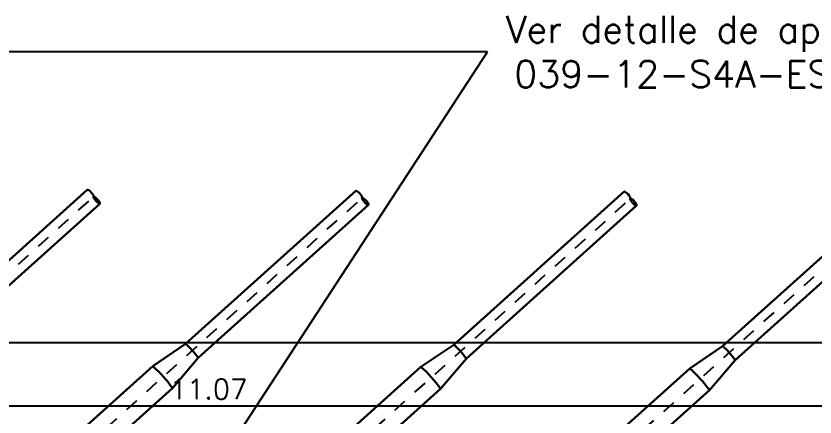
# Model space of a CAD drawing. Header units: metres. Extents: x 1080427 to 1081241, y 976768 to 977288.
# Drawn here: x 1080730.1 to 1080736.06, y 977075.63 to 977078.62 of the extents above; entities that cross this region are included whole.
import ezdxf
from ezdxf import colors
from ezdxf.entities.mleader import LeaderData, LeaderLine
from ezdxf.math import Vec2, Vec3

# ---------------------------------------------------------------- set-up
doc = ezdxf.new("R2010")
doc.units = ezdxf.units.M
doc.header["$LTSCALE"] = 25.4
doc.linetypes.add('DASHDOT', pattern=[1, 0.5, -0.25, 0, -0.25])
for name, color, linetype, lineweight in [('COTACIM', 20, 'Continuous', 5), ('DUCTO', 142, 'Continuous', 30), ('PLATINA', 54, 'Continuous', 30)]:
    doc.layers.add(name, color=color, linetype=linetype, lineweight=lineweight)
doc.layers.add('DIMCONTRAPESO', color=1, linetype='Continuous')
doc.layers.add('EJECABLES', color=203, linetype='DASHDOT')
doc.styles.add('romans', font='romans.shx')
doc.dimstyles.new('Copy 75', dxfattribs={"dimtxt": 0.15, "dimasz": 0.15, "dimexe": 0.05, "dimexo": 0.05, "dimgap": 0.05, "dimtad": 1, "dimzin": 0, "dimdsep": 46, "dimtxsty": 'romans', "dimcen": 0.002, "dimclrd": 1, "dimclre": 1, "dimclrt": 3, "dimadec": 4, "dimazin": 0, "dimtfac": 1, "dimtofl": 0, "dimtmove": 1, "dimatfit": 3, "dimfxl": 1, "dimtolj": 1, "dimtzin": 0, "dimarcsym": 1})

# ---------------------------------------------------------------- blocks, each defined once
blk = doc.blocks.new('*D128')
at = {"layer": 'Defpoints', "color": 0, "transparency": 16777216}
for p in [(1080737.072174825, 977076.1868018586), (1080720.072115998, 977074.930339684), (1080737.072174825, 977074.880339684)]:
    blk.add_point(p, dxfattribs=at)
at = {"layer": 'DIMCONTRAPESO', "color": 1, "lineweight": -2, "transparency": 16777216}
for p, q in [((1080720.072115998, 977074.980339684), (1080720.072115998, 977076.2368018586)), ((1080720.222115998, 977076.1868018586), (1080736.922174826, 977076.1868018586)), ((1080737.072174825, 977074.930339684), (1080737.072174825, 977076.2368018586))]:
    blk.add_line(p, q, dxfattribs=at)
at = {"layer": 'DIMCONTRAPESO', "color": 1, "transparency": 16777216}
for points in [[(1080720.222115998, 977076.2118018586), (1080720.222115998, 977076.1618018586), (1080720.072115998, 977076.1868018586)], [(1080736.922174826, 977076.2118018586), (1080736.922174826, 977076.1618018586), (1080737.072174825, 977076.1868018586)]]:
    blk.add_solid(points, dxfattribs=at)
at = {"layer": 'DIMCONTRAPESO', "color": 3, "transparency": 16777216, "insert": (1080728.572145412, 977076.3118018586), "char_height": 0.15, "attachment_point": 5, "style": 'romans', "bg_fill": 3, "box_fill_scale": 1.1, "bg_fill_color": 256, "bg_fill_true_color": 13158600, "bg_fill_transparency": 0}
blk.add_mtext('\\A1;17.00', dxfattribs=at)
blk = doc.blocks.new('*D231')
at = {"layer": 'Defpoints', "color": 0, "transparency": 16777216}
for p in [(1080737.072174825, 977075.7138617919), (1080726.002063863, 977075.5552750548), (1080737.072174825, 977074.880339684)]:
    blk.add_point(p, dxfattribs=at)
at = {"layer": 'DIMCONTRAPESO', "color": 1, "lineweight": -2, "transparency": 16777216}
for p, q in [((1080726.002063863, 977075.6052750548), (1080726.002063863, 977075.7638617919)), ((1080726.152063862, 977075.7138617919), (1080736.922174826, 977075.7138617919)), ((1080737.072174825, 977074.930339684), (1080737.072174825, 977075.7638617919))]:
    blk.add_line(p, q, dxfattribs=at)
at = {"layer": 'DIMCONTRAPESO', "color": 1, "transparency": 16777216}
for points in [[(1080726.152063862, 977075.7388617919), (1080726.152063862, 977075.6888617919), (1080726.002063863, 977075.7138617919)], [(1080736.922174826, 977075.7388617919), (1080736.922174826, 977075.6888617919), (1080737.072174825, 977075.7138617919)]]:
    blk.add_solid(points, dxfattribs=at)
at = {"layer": 'DIMCONTRAPESO', "color": 3, "transparency": 16777216, "insert": (1080731.537119344, 977075.8388617919), "char_height": 0.15, "attachment_point": 5, "style": 'romans', "bg_fill": 3, "box_fill_scale": 1.1, "bg_fill_color": 256, "bg_fill_true_color": 13158600, "bg_fill_transparency": 0}
blk.add_mtext('\\A1;11.07', dxfattribs=at)
blk = doc.blocks.new('tir')
at = {"layer": 'DUCTO'}
for p, q in [((1080511.83638699, 977008.5160273126), (1080513.543043579, 977008.5161831364)), ((1080511.836907378, 977008.3760259475), (1080513.543032915, 977008.37618561))]:
    blk.add_line(p, q, dxfattribs=at)
for points in [[(1080505.733068108, 977008.5555077032), (1080511.543241181, 977008.5560056631)], [(1080511.543241181, 977008.5560056631), (1080511.836255565, 977008.5160272893)], [(1080511.543260036, 977008.3360056642), (1080511.836907378, 977008.3760308315)], [(1080505.733086963, 977008.3355077041), (1080511.543260036, 977008.3360056642)]]:
    blk.add_lwpolyline(points, dxfattribs=at)
for centre, radius, start, end in [((1080510.656986465, 977008.4459297067), 0.8930644645994985, 352.9297418690614, 7.080079153882643), ((1080511.251352555, 977008.4433042796), 0.5894066242695094, 353.4461152477661, 7.087410311340934)]:
    blk.add_arc(centre, radius, start, end, dxfattribs=at)
at = {"layer": 'DUCTO', "extrusion": (0, 0, -0.9999999999999999)}
blk.add_ellipse((1080513.542949842, 977008.481178864), major_axis=(1.748219530441295e-05, -0.03500717952941799), ratio=0.24420068418592, start_param=3.14808674122023, end_param=6.280903449001622, dxfattribs=at)
at = {"layer": 'DUCTO', "extrusion": (0, 0, -0.9999999999999998)}
blk.add_ellipse((1080513.54301544, 977008.4111786617), major_axis=(1.74751400463253e-05, -0.03499305174499892), ratio=0.2442992756047625, dxfattribs=at)
at = {"layer": 'EJECABLES', "ltscale": 0.008}
blk.add_lwpolyline([(1080505.360600902, 977008.4454757803), (1080513.540696156, 977008.4461768557)], dxfattribs=at)

msp = doc.modelspace()

# ---------------------------------------------------------------- dimensions: what is measured, and where the dimension line sits
at = {"layer": 'DIMCONTRAPESO'}
dim = msp.add_linear_dim(base=(1080737.072174825, 977076.1868018586), p1=(1080720.072115998, 977074.930339684), p2=(1080737.072174825, 977074.880339684), dimstyle='Copy 75', override={"dimtfill": 1}, dxfattribs=at)
dim.commit()
dim.dimension.update_dxf_attribs({"geometry": '*D128', "text_midpoint": (1080728.572145412, 977076.3118018586)})

# ---------------------------------------------------------------- next in the draw order: dimensions: what is measured, and where the dimension line sits
dim = msp.add_linear_dim(base=(1080737.072174825, 977075.7138617919), p1=(1080726.002063863, 977075.5552750548), p2=(1080737.072174825, 977074.880339684), dimstyle='Copy 75', override={"dimtfill": 1}, dxfattribs=at)
dim.commit()
dim.dimension.update_dxf_attribs({"geometry": '*D231', "text_midpoint": (1080731.537119344, 977075.8388617919)})

# ---------------------------------------------------------------- next in the draw order: block references
for p, rotation in [((930290.4944745963, -471861.224626302), 41.95221827118228), ((930284.2769147869, -471860.177742703), 41.95181423677178), ((929203.1343162009, -471747.3113905798), 41.90898136566158)]:
    msp.add_blockref('tir', p, dxfattribs=dict(at, rotation=rotation))
at = {"layer": 'PLATINA', "color": 252, "transparency": 33554531, "rotation": 41.93074747487073}
msp.add_blockref('tir', (929749.5375441966, -471804.7566082573), dxfattribs=at)

# ---------------------------------------------------------------- next in the draw order: leaders
at = {"layer": 'COTACIM'}
ml = msp.add_multileader_mtext('Standard', dxfattribs=at)
ml.set_content('\\pxi-1,l1; Ver detalle de apoyos en plano  039-12-S4A-EST-CHI-21-55){\\C4; }', color=3, style='romans')
ml.set_leader_properties(color=1)
ml.build(insert=Vec2(0, 0))
ml.multileader.update_dxf_attribs({"text_left_attachment_type": 6, "text_right_attachment_type": 6, "dogleg_length": 0, "arrow_head_size": 0.2})
ctx = ml.context
ctx.base_point, ctx.char_height, ctx.arrow_head_size, ctx.landing_gap_size, ctx.plane_origin = Vec3(1080733.615710984, 977078.3534786337), 0.2, 0.2, 0, Vec3(1080734.004988679, 977079.6884965167)
ctx.left_attachment, ctx.right_attachment = 6, 6
notes = []
notes.append((ctx, [(0, (1, 1, 0), (1080733.615710984, 977078.3534786337), (1, 0), 0, [(1, [(1080732.490774046, 977073.5861346631), (1080730.61916403, 977073.7569326077)], 0, [])])]))
ctx.mtext.insert, ctx.mtext.width, ctx.mtext.flow_direction = Vec3(1080733.615710984, 977078.6201453004), 7.379388367058709, 5
for ctx, leaders in notes:
    for number, flags, end, landing, length, lines in leaders:
        leader = LeaderData()
        leader.index, (leader.has_last_leader_line, leader.has_dogleg_vector, leader.attachment_direction) = number, flags
        leader.last_leader_point, leader.dogleg_vector, leader.dogleg_length = Vec3(end), Vec3(landing), length
        for number, points, colour, breaks in lines:
            line = LeaderLine()
            line.index, line.vertices, line.color, line.breaks = number, Vec3.list(points), colors.encode_raw_color(colour), breaks
            leader.lines.append(line)
        ctx.leaders.append(leader)

doc.saveas('drawing.dxf')
